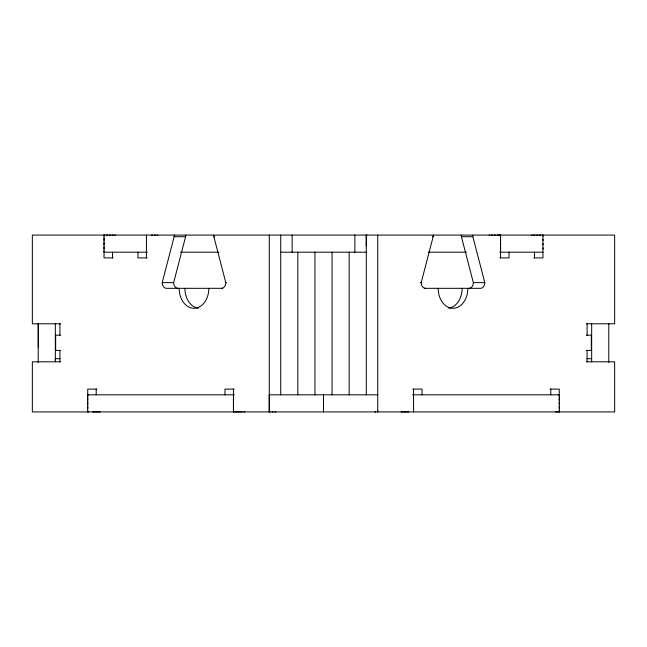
<?xml version="1.0" encoding="UTF-8"?>
<svg xmlns="http://www.w3.org/2000/svg" width="647" height="647" viewBox="0 0 647 647"><rect width="100%" height="100%" fill="white"/><g stroke="black" fill="none" stroke-linecap="round" stroke-linejoin="round"><path stroke-width="0.97" d="M59.904 335.186L59.912 323.783M87.733 408.71L87.733 406.567M87.733 404.432L87.733 402.288M87.733 400.153L87.733 398.01M87.733 395.875L87.733 394.807L88.688 394.807M104.03 248.982L104.03 246.847M104.03 244.703L104.03 242.568M104.03 240.425L104.03 238.29M104.03 236.147L104.038 235.079L104.749 235.079M233.446 408.71L233.446 406.567M233.446 404.432L233.446 402.288M233.446 400.153L233.446 398.01M233.446 395.875L233.446 394.807L234.4 394.807M366.283 246.135L366.283 235.079L367.003 235.079M500.576 248.982L500.576 247.914M500.576 244.703L500.576 243.636M500.576 240.425L500.576 239.358M500.576 236.147L500.576 235.079L499.856 235.079M542.251 235.079L542.97 235.079L542.97 257.902L533.775 257.902M542.97 248.982L542.97 247.914M542.97 244.703L542.97 243.636M542.97 240.425L542.97 239.358M542.97 236.147L542.97 235.079M587.088 361.81L587.096 350.399M270.22 411.921L269.265 411.921L269.265 394.807L377.735 394.807M559.267 408.71L559.267 406.567M559.267 404.432L559.267 402.288M559.267 400.153L559.267 398.01M559.267 395.875L559.267 394.807L558.312 394.807M222.673 288.319L166.441 288.319A5.702 4.238 90 0 1 162.203 282.618L174.148 236.713A5.702 4.238 -90 0 0 174.318 235.079M177.893 288.319A5.702 4.238 -90 0 1 173.655 282.618L185.592 236.713A5.702 4.238 -90 0 0 185.77 235.079M425.443 288.319A5.702 4.238 90 0 1 421.205 282.618L433.15 236.713A5.702 4.238 -90 0 0 433.32 235.079M107.612 235.079L106.181 235.079M110.475 235.079L109.044 235.079M113.338 235.079L111.907 235.079M152.87 235.079L151.438 235.079M155.733 235.079L154.301 235.079M489.124 235.079L489.836 235.079M492.699 235.079L491.267 235.079M495.562 235.079L494.13 235.079M498.425 235.079L496.993 235.079M531.519 235.079L532.23 235.079M535.093 235.079L533.662 235.079M537.956 235.079L536.525 235.079M540.819 235.079L539.388 235.079M498.829 235.079L500.576 235.079L500.576 257.902M174.148 236.713L185.592 236.713M213.68 235.079A5.702 4.238 90 0 0 213.85 236.713L214.569 236.713M432.431 236.713L433.15 236.713M461.23 235.079A5.702 4.238 90 0 0 461.408 236.713L472.852 236.713L484.797 282.618A5.702 4.238 -90 0 1 480.559 288.319L424.327 288.319M147.379 252.193L104.038 252.193L104.03 257.902L113.225 257.902M180.424 252.193L218.743 252.193M280.717 252.193L366.283 252.193M428.257 252.193L466.576 252.193M499.621 252.193L542.97 252.193M147.144 257.902L137.948 257.902L137.948 252.193M499.856 257.902L509.052 257.902L509.052 252.193M162.203 282.618L173.655 282.618M221.557 288.319A5.702 4.238 -90 0 0 225.795 282.618L226.507 282.618M420.493 282.618L421.205 282.618M469.107 288.319A5.702 4.238 90 0 0 473.345 282.618L484.797 282.618M60.624 323.783L32.35 323.783L32.35 235.079L614.65 235.079L614.65 323.783L586.376 323.783M60.681 335.186L55.666 335.186L55.666 350.399L60.681 350.399M586.319 335.186L591.334 335.186L591.334 350.399L586.319 350.399M60.147 358.681L55.391 358.681L55.391 360.937M586.853 358.681L591.609 358.681M60.624 361.81L32.35 361.81L32.35 411.921L614.65 411.921L614.65 361.81L586.376 361.81M97.034 389.098L87.733 389.098L87.733 411.921L88.688 411.921M234.165 389.098L224.97 389.098L224.97 394.807M412.835 389.098L422.03 389.098L422.03 394.807M549.966 389.098L559.267 389.098L559.267 411.921L558.312 411.921M87.733 394.807L233.559 394.807M412.592 394.807L559.267 394.807M94.413 411.921L92.505 411.921M97.276 411.921L95.368 411.921M100.139 411.921L98.231 411.921M233.446 410.845L233.446 411.921L234.4 411.921M237.263 411.921L235.354 411.921M240.126 411.921L238.217 411.921M403.049 411.921L401.14 411.921M405.912 411.921L404.003 411.921M408.775 411.921L406.866 411.921M557.358 411.921L555.449 411.921M114.77 235.079L115.481 235.079M157.164 235.079L157.876 235.079M272.128 411.921L273.083 411.921M274.991 411.921L275.945 411.921M374.872 411.921L375.826 411.921M241.08 411.921L242.035 411.921M243.943 411.921L244.898 411.921M461.408 236.713L473.345 282.618M213.85 236.713L225.795 282.618M559.267 410.845L559.267 411.921M377.735 410.845L377.735 411.921L377.735 235.079M587.088 323.783L587.096 335.186M104.03 251.125L104.038 252.193L104.038 235.079M87.733 410.845L87.733 411.921M59.904 350.399L59.912 361.81M608.778 323.419L608.778 362.433M591.665 323.46L591.665 361.81M550.791 389.098L550.791 394.807M534.487 252.193L534.487 257.902M413.554 389.098L413.554 411.921M366.283 235.079L366.283 394.84M354.871 235.079L354.871 252.193M349.17 252.193L349.17 394.807M332.057 252.193L332.057 394.807M323.5 394.807L323.5 411.921M314.943 252.193L314.943 394.807M297.83 252.193L297.83 394.807M292.129 235.079L292.129 252.193M280.717 235.079L280.717 394.84M269.265 235.079L269.265 411.921M233.446 389.098L233.446 411.921M146.424 235.079L146.424 257.902M112.513 252.193L112.513 257.902M96.209 389.098L96.209 394.807M55.335 323.46L55.335 361.81M38.278 323.5L38.278 347.269M38.222 323.419L38.222 362.433M208.835 288.319A19.968 14.841 -90 0 1 194.003 308.287A19.968 14.841 -90 0 1 179.162 288.319M198.394 308.207A19.968 14.841 -90 0 1 184.888 288.319M467.838 288.319A19.968 14.841 90 0 1 452.997 308.287A19.968 14.841 90 0 1 438.165 288.319M472.852 236.713A5.702 4.238 90 0 1 472.682 235.079M462.112 288.319A19.968 14.841 90 0 1 448.606 308.207"/></g></svg>
